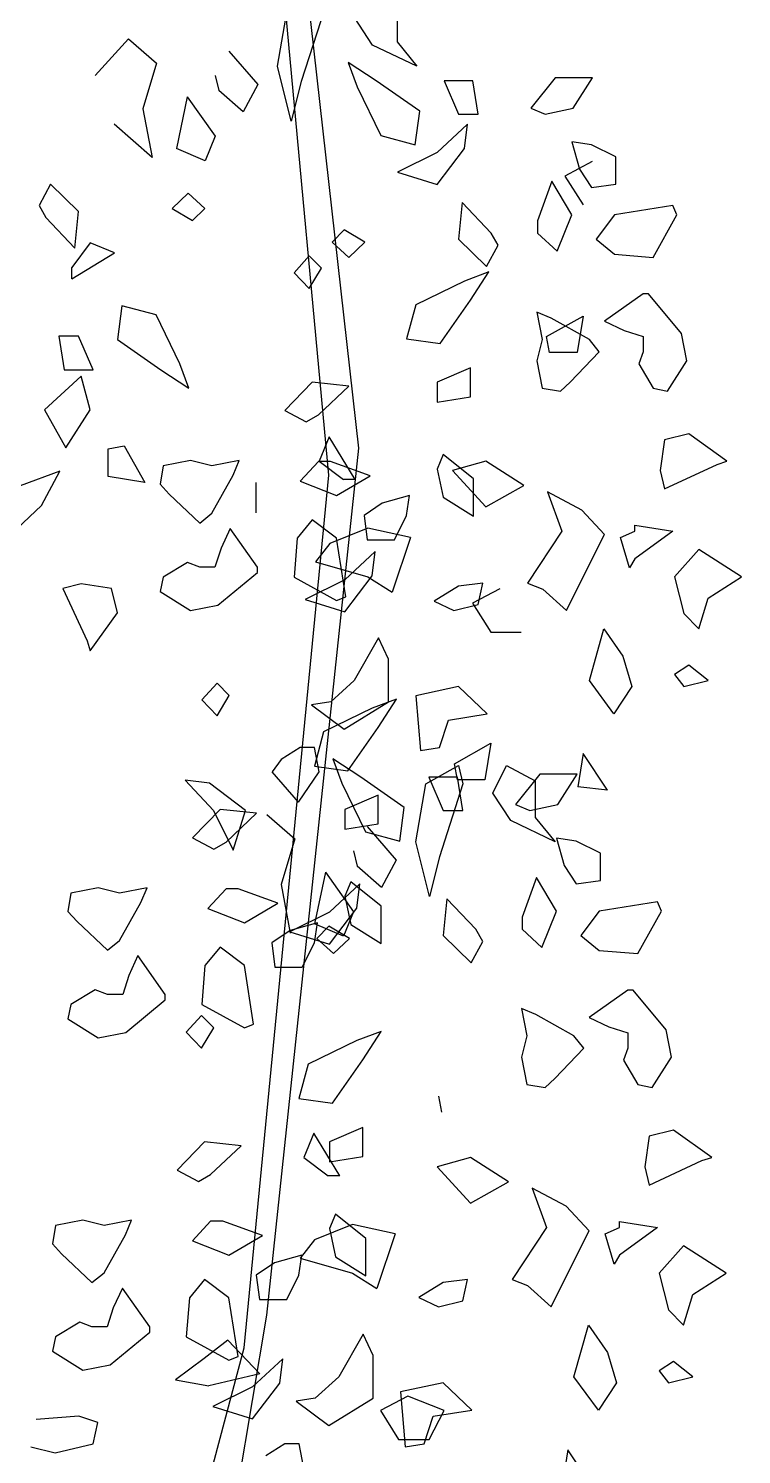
# Model space of a CAD drawing. Extents: x 332731 to 333165, y 67433 to 68432.
# Drawn here: x 332970.5 to 333153.5, y 67658.2 to 68024.2 of the extents above; entities that cross this region are included whole.
import ezdxf

# ---------------------------------------------------------------- set-up
doc = ezdxf.new("R2010")
doc.units = 0
doc.header["$MEASUREMENT"] = 0
doc.layers.get('0').update_dxf_attribs({"linetype": 'CONTINUOUS'})

msp = doc.modelspace()

# ---------------------------------------------------------------- linework, layer by layer
at = {"color": 7, "linetype": 'CONTINUOUS'}
for p, q in [((333047.56, 67909.54), (333025.81, 68144.66)), ((333055.28, 67916.55), (333031.69, 68126.99)), ((333034.44, 68014.52), (333036.97, 68029.36)), ((333046.53, 68029.36), (333040.47, 68010.61)), ((333058.84, 68019.98), (333054.16, 68027.02)), ((333065.09, 68030.14), (333065.09, 68020.77)), ((332987.56, 68012.17), (332996.16, 68021.55)), ((332996.16, 68021.55), (333003.38, 68015.3)), ((333070.16, 68014.52), (333058.84, 68019.98)), ((333065.09, 68020.77), (333070.16, 68014.52)), ((333021.94, 68018.42), (333029.34, 68009.83)), ((333003.38, 68015.3), (332999.84, 68003.58)), ((333037.94, 68000.45), (333034.44, 68014.52)), ((333052.53, 68015.48), (333054.88, 68009.23)), ((333059.78, 68010.8), (333052.53, 68015.48)), ((333018.41, 68012.17), (333019.38, 68008.27)), ((333029.34, 68009.83), (333025.62, 68002.8)), ((333040.47, 68010.61), (333037.94, 68000.45)), ((333054.88, 68009.23), (333060.94, 67996.73)), ((333070.91, 68002.98), (333059.78, 68010.8)), ((333084.56, 68010.8), (333077.16, 68010.8)), ((333077.16, 68010.8), (333080.88, 68002.2)), ((333085.94, 68002.2), (333084.56, 68010.8)), ((333105.66, 68011.58), (333099.41, 68003.77)), ((333115.25, 68011.58), (333105.66, 68011.58)), ((333110.34, 68003.77), (333115.25, 68011.58)), ((333011.19, 68006.7), (333008.44, 67993.42)), ((333011.19, 68006.7), (333018.41, 67996.55)), ((333025.62, 68002.8), (333019.38, 68008.27)), ((332999.84, 68003.58), (333002.19, 67991.08)), ((333069.72, 67994.39), (333070.91, 68002.98)), ((333080.88, 68002.2), (333085.94, 68002.2)), ((333099.41, 68003.77), (333103.12, 68002.2)), ((333103.12, 68002.2), (333110.34, 68003.77)), ((333002.19, 67991.08), (332992.44, 67999.67)), ((333083.19, 67999.64), (333075.38, 67992.41)), ((333082.41, 67993.39), (333083.19, 67999.64)), ((333018.41, 67996.55), (333015.88, 67990.3)), ((333060.94, 67996.73), (333069.72, 67994.39)), ((333109.97, 67995.17), (333111.91, 67988.14)), ((333115.03, 67994.39), (333109.97, 67995.17)), ((333121.28, 67991.27), (333115.03, 67994.39)), ((333015.88, 67990.3), (333008.44, 67993.42)), ((333075.38, 67992.41), (333065.22, 67987.33)), ((333075.38, 67984.2), (333082.41, 67993.39)), ((333121.28, 67984.23), (333121.28, 67991.27)), ((333065.22, 67987.33), (333075.38, 67984.2)), ((333115.22, 67990.06), (333108.19, 67986.36)), ((333111.91, 67988.14), (333115.03, 67983.45)), ((332976.12, 67984.28), (332973.19, 67978.81)), ((332983.34, 67977.25), (332976.12, 67984.28)), ((333104.88, 67985.02), (333101.19, 67974.86)), ((333109.97, 67976.42), (333104.88, 67985.02)), ((333108.19, 67986.36), (333112.88, 67978.94)), ((333115.03, 67983.45), (333121.28, 67984.23)), ((333011.47, 67981.94), (333007.38, 67978.03)), ((333015.75, 67978.03), (333011.47, 67981.94)), ((333081.84, 67979.55), (333080.88, 67970.17)), ((333089.25, 67971.73), (333081.84, 67979.55)), ((332973.19, 67978.81), (332974.94, 67975.69)), ((332982.38, 67967.88), (332983.34, 67977.25)), ((333007.38, 67978.03), (333012.62, 67974.91)), ((333012.62, 67974.91), (333015.75, 67978.03)), ((333106.25, 67967.05), (333109.97, 67976.42)), ((333120.91, 67976.42), (333116.22, 67970.17)), ((333135.94, 67978.77), (333120.91, 67976.42)), ((333130.88, 67965.48), (333136.91, 67976.42)), ((333136.91, 67976.42), (333135.94, 67978.77)), ((332974.94, 67975.69), (332982.38, 67967.88)), ((333051.56, 67972.52), (333048.44, 67969.39)), ((333056.84, 67969.39), (333051.56, 67972.52)), ((333101.19, 67974.86), (333101.19, 67971.73)), ((332986.31, 67969.17), (332981.62, 67962.92)), ((332992.56, 67966.62), (332986.31, 67969.17)), ((333048.44, 67969.39), (333052.75, 67965.48)), ((333052.75, 67965.48), (333056.84, 67969.39)), ((333080.88, 67970.17), (333088.09, 67963.14)), ((333088.09, 67963.14), (333091.03, 67968.61)), ((333091.03, 67968.61), (333089.25, 67971.73)), ((333101.19, 67971.73), (333106.25, 67967.05)), ((333116.22, 67970.17), (333120.91, 67966.27)), ((332981.62, 67959.98), (332992.56, 67966.62)), ((333042.56, 67965.84), (333038.66, 67961.55)), ((333045.69, 67962.72), (333042.56, 67965.84)), ((333120.91, 67966.27), (333130.88, 67965.48)), ((332981.62, 67959.98), (332981.62, 67962.92)), ((333038.66, 67961.55), (333042.56, 67957.45)), ((333042.56, 67957.45), (333045.69, 67962.72)), ((333088.66, 67961.75), (333082.41, 67959.41)), ((333083.97, 67954.52), (333088.66, 67961.75)), ((333082.41, 67959.41), (333069.91, 67953.34)), ((333076.16, 67943.39), (333083.97, 67954.52)), ((333128.31, 67956.11), (333118.38, 67949.08)), ((333129.69, 67956.11), (333128.31, 67956.11)), ((333138.09, 67945.95), (333129.69, 67956.11)), ((332994.47, 67953.03), (332993.31, 67944.44)), ((333003.25, 67950.69), (332994.47, 67953.03)), ((333009.31, 67938.19), (333003.25, 67950.69)), ((333069.91, 67953.34), (333067.56, 67944.56)), ((333100.97, 67951.42), (333102.34, 67944.39)), ((333104.69, 67949.86), (333100.97, 67951.42)), ((333103.5, 67945.14), (333112.88, 67950.42)), ((333112.88, 67950.42), (333111.31, 67941.05)), ((333114.47, 67944.39), (333104.69, 67949.86)), ((333118.38, 67949.08), (333123.44, 67946.73)), ((333123.44, 67946.73), (333128.31, 67945.17)), ((332978.25, 67945.22), (332979.62, 67936.62)), ((332983.34, 67945.22), (332978.25, 67945.22)), ((332987.06, 67936.62), (332983.34, 67945.22)), ((332993.31, 67944.44), (333004.44, 67936.62)), ((333067.56, 67944.56), (333076.16, 67943.39)), ((333102.34, 67944.39), (333100.97, 67938.92)), ((333104.28, 67941.05), (333103.5, 67945.14)), ((333117, 67941.27), (333114.47, 67944.39)), ((333128.31, 67945.17), (333128.31, 67941.27)), ((333139.47, 67938.92), (333138.09, 67945.95)), ((333111.31, 67941.05), (333104.28, 67941.05)), ((333109.56, 67933.45), (333117, 67941.27)), ((333128.31, 67941.27), (333127.16, 67938.14)), ((332979.62, 67936.62), (332987.06, 67936.62)), ((333004.44, 67936.62), (333011.66, 67931.94)), ((333011.66, 67931.94), (333009.31, 67938.19)), ((333083.97, 67937.14), (333075.38, 67933.42)), ((333083.97, 67929.72), (333083.97, 67937.14)), ((333100.97, 67938.92), (333102.34, 67931.89)), ((333127.16, 67938.14), (333130.88, 67931.89)), ((333134.56, 67931.11), (333139.47, 67938.92)), ((332983.97, 67934.98), (332974.59, 67926.39)), ((332986.31, 67926.39), (332983.97, 67934.98)), ((333043.34, 67933.42), (333036.31, 67926.2)), ((333052.72, 67932.45), (333043.34, 67933.42)), ((333044.91, 67925.03), (333052.72, 67932.45)), ((333075.38, 67933.42), (333075.38, 67928.34)), ((333102.34, 67931.89), (333107.03, 67931.11)), ((333107.03, 67931.11), (333109.56, 67933.45)), ((333130.88, 67931.89), (333134.56, 67931.11)), ((333075.38, 67928.34), (333083.97, 67929.72)), ((332974.59, 67926.39), (332980.06, 67916.62)), ((332980.06, 67916.62), (332986.31, 67926.39)), ((333036.31, 67926.2), (333041.78, 67923.27)), ((333041.78, 67923.27), (333044.91, 67925.03)), ((333047.66, 67919.39), (333045.12, 67913.14)), ((333054.31, 67908.45), (333047.66, 67919.39)), ((333133.78, 67918.61), (333132.62, 67910.8)), ((333140.03, 67920.17), (333133.78, 67918.61)), ((333149.81, 67913.14), (333140.03, 67920.17)), ((332990.97, 67916.31), (332995.06, 67917.09)), ((332990.97, 67909.28), (332990.97, 67916.31)), ((332995.06, 67917.09), (333000.34, 67907.72)), ((333031.69, 67693.98), (333055.28, 67916.55)), ((333076.94, 67914.88), (333075.38, 67911.16)), ((333084.75, 67908.62), (333076.94, 67914.88)), ((332978.5, 67910.58), (332968.34, 67906.86)), ((332973.81, 67901.78), (332978.5, 67910.58)), ((333005.06, 67911.94), (333004.28, 67907.25)), ((333012.09, 67913.31), (333005.06, 67911.94)), ((333017.56, 67911.94), (333012.09, 67913.31)), ((333024.59, 67913.31), (333017.56, 67911.94)), ((333023.03, 67909.59), (333024.59, 67913.31)), ((333044.91, 67913.11), (333040.22, 67908.03)), ((333048.03, 67913.11), (333044.91, 67913.11)), ((333045.12, 67913.14), (333051.38, 67908.45)), ((333058.19, 67909.41), (333048.03, 67913.11)), ((333075.38, 67911.16), (333076.94, 67903.94)), ((333087.91, 67913.14), (333079.31, 67910.8)), ((333079.31, 67910.8), (333087.91, 67901.42)), ((333097.66, 67906.89), (333087.91, 67913.14)), ((333132.62, 67910.8), (333133.78, 67906.11)), ((333133.78, 67906.11), (333147.28, 67912.36)), ((333147.28, 67912.36), (333149.81, 67913.14)), ((333000.34, 67907.72), (332990.97, 67909.28)), ((333004.28, 67907.25), (333006.62, 67904.72)), ((333017.56, 67899.83), (333023.03, 67909.59)), ((333025.81, 67685.62), (333047.56, 67909.54)), ((333028.84, 67907.72), (333028.84, 67899.91)), ((333040.22, 67908.03), (333049.59, 67904.33)), ((333049.59, 67904.33), (333058.19, 67909.41)), ((333054.31, 67908.45), (333051.38, 67908.45)), ((333084.75, 67899.05), (333084.75, 67908.62)), ((333087.91, 67901.42), (333097.66, 67906.89)), ((333006.62, 67904.72), (333014.44, 67897.3)), ((333068.34, 67904.33), (333061.31, 67902.38)), ((333067.56, 67899.25), (333068.34, 67904.33)), ((333076.94, 67903.94), (333084.75, 67899.05)), ((333103.72, 67905.33), (333107.44, 67895.17)), ((333112.5, 67900.64), (333103.72, 67905.33)), ((332967.56, 67895.92), (332973.81, 67901.78)), ((333014.44, 67897.3), (333017.56, 67899.83)), ((333061.31, 67902.38), (333056.62, 67899.25)), ((333056.62, 67899.25), (333057.41, 67893)), ((333064.44, 67893), (333067.56, 67899.25)), ((333118.38, 67894.39), (333112.5, 67900.64)), ((333022.25, 67895.92), (333019.91, 67890.84)), ((333029.28, 67885.97), (333022.25, 67895.92)), ((333043.34, 67898.08), (333039.44, 67893.39)), ((333049.59, 67893.39), (333043.34, 67898.08)), ((333057.62, 67895.95), (333047.84, 67892.05)), ((333068.56, 67893.61), (333057.62, 67895.95)), ((333126.19, 67896.73), (333135.94, 67895.17)), ((333126.19, 67895.17), (333126.19, 67896.73)), ((333039.44, 67893.39), (333038.66, 67883.42)), ((333047.84, 67892.05), (333044.16, 67887.36)), ((333051.94, 67878.34), (333049.59, 67893.39)), ((333057.41, 67893), (333064.44, 67893)), ((333068.56, 67893.61), (333063.88, 67879.55)), ((333107.44, 67895.17), (333098.62, 67881.89)), ((333113.69, 67885.02), (333118.38, 67894.39)), ((333122.47, 67893.61), (333126.19, 67895.17)), ((333124.81, 67885.8), (333122.47, 67893.61)), ((333135.94, 67895.17), (333126.19, 67888.14)), ((333019.91, 67890.84), (333018.34, 67885.97)), ((333059.5, 67889.98), (333051.69, 67882.74)), ((333058.72, 67883.73), (333059.5, 67889.98)), ((333126.19, 67888.14), (333124.81, 67885.8)), ((333142.59, 67890.48), (333136.34, 67883.45)), ((333153.53, 67883.45), (333142.59, 67890.48)), ((333011.31, 67887.14), (333005.06, 67883.42)), ((333014.44, 67885.97), (333011.31, 67887.14)), ((333018.34, 67885.97), (333014.44, 67885.97)), ((333019.12, 67876.2), (333029.28, 67884.59)), ((333029.28, 67884.59), (333029.28, 67885.97)), ((333044.16, 67887.36), (333057.62, 67883.45)), ((333108.59, 67874.86), (333113.69, 67885.02)), ((332983.97, 67881.67), (332979.28, 67880.5)), ((332991.78, 67880.5), (332983.97, 67881.67)), ((333005.06, 67883.42), (333004.28, 67879.72)), ((333038.66, 67883.42), (333049.59, 67877.38)), ((333051.69, 67882.74), (333041.53, 67877.66)), ((333051.69, 67874.54), (333058.72, 67883.73)), ((333057.62, 67883.45), (333063.88, 67879.55)), ((333080.88, 67881.11), (333074.62, 67877.2)), ((333087.12, 67881.89), (333080.88, 67881.11)), ((333085.94, 67876.42), (333087.12, 67881.89)), ((333098.62, 67881.89), (333102.53, 67880.33)), ((333136.34, 67883.45), (333138.69, 67874.08)), ((333144.94, 67877.98), (333153.53, 67883.45)), ((332979.28, 67880.5), (332985.53, 67867.02)), ((332993.34, 67874.25), (332991.78, 67880.5)), ((333004.28, 67879.72), (333012.09, 67874.83)), ((333041.53, 67877.66), (333051.69, 67874.54)), ((333049.59, 67877.38), (333051.94, 67878.34)), ((333074.62, 67877.2), (333079.69, 67874.86)), ((333091.53, 67880.4), (333084.5, 67876.7)), ((333102.53, 67880.33), (333108.59, 67874.86)), ((333142.59, 67870.17), (333144.94, 67877.98)), ((332986.31, 67864.48), (332993.34, 67874.25)), ((333012.09, 67874.83), (333019.12, 67876.2)), ((333079.69, 67874.86), (333085.94, 67876.42)), ((333084.5, 67876.7), (333089.19, 67869.27)), ((333138.69, 67874.08), (333142.59, 67870.17)), ((333114.47, 67856.89), (333118.16, 67870.17)), ((333118.16, 67870.17), (333123.06, 67863.14)), ((332985.53, 67867.02), (332986.31, 67864.48)), ((333060.34, 67867.83), (333054.09, 67856.89)), ((333062.91, 67862.36), (333060.34, 67867.83)), ((333089.19, 67869.27), (333097, 67869.27)), ((333062.91, 67851.42), (333062.91, 67862.36)), ((333123.06, 67863.14), (333125.41, 67855.33)), ((333140.03, 67860.8), (333136.34, 67858.45)), ((333144.94, 67856.89), (333140.03, 67860.8)), ((333018.88, 67856.18), (333014.97, 67851.88)), ((333022, 67853.05), (333018.88, 67856.18)), ((333054.09, 67856.89), (333048.06, 67851.42)), ((333080.88, 67855.33), (333069.94, 67852.98)), ((333088.28, 67848.3), (333080.88, 67855.33)), ((333120.72, 67848.3), (333114.47, 67856.89)), ((333125.41, 67855.33), (333120.72, 67848.3)), ((333136.34, 67858.45), (333138.69, 67855.33)), ((333138.69, 67855.33), (333144.94, 67856.89)), ((333014.97, 67851.88), (333018.88, 67847.79)), ((333018.88, 67847.79), (333022, 67853.05)), ((333048.06, 67851.42), (333043.16, 67850.64)), ((333051.56, 67844.39), (333062.91, 67851.42)), ((333064.97, 67852.09), (333058.72, 67849.74)), ((333060.28, 67844.85), (333064.97, 67852.09)), ((333069.94, 67852.98), (333071.09, 67838.92)), ((333043.16, 67850.64), (333051.56, 67844.39)), ((333058.72, 67849.74), (333046.22, 67843.68)), ((333078.31, 67846.73), (333088.28, 67848.3)), ((333052.47, 67833.73), (333060.28, 67844.85)), ((333075.97, 67839.7), (333078.31, 67846.73)), ((333046.22, 67843.68), (333043.88, 67834.9)), ((333079.81, 67835.48), (333089.19, 67840.76)), ((333089.19, 67840.76), (333087.62, 67831.38)), ((333040.25, 67839.7), (333035.34, 67836.58)), ((333043.94, 67839.7), (333040.25, 67839.7)), ((333045.12, 67833.45), (333043.94, 67839.7)), ((333048.59, 67836.77), (333050.94, 67830.52)), ((333055.84, 67832.08), (333048.59, 67836.77)), ((333071.09, 67838.92), (333075.97, 67839.7)), ((333112.91, 67838.14), (333111.53, 67829.55)), ((333119.16, 67828.77), (333112.91, 67838.14)), ((333035.34, 67836.58), (333033, 67833.45)), ((333039.84, 67825.64), (333033, 67833.45)), ((333039.84, 67825.64), (333045.12, 67833.45)), ((333043.88, 67834.9), (333052.47, 67833.73)), ((333072.47, 67830.33), (333080.88, 67835.02)), ((333080.59, 67831.38), (333079.81, 67835.48)), ((333080.88, 67835.02), (333082.03, 67830.33)), ((333089.66, 67827.98), (333093.16, 67835.02)), ((333093.16, 67835.02), (333100.59, 67831.11)), ((333016.97, 67830.52), (333010.72, 67831.3)), ((333010.72, 67831.3), (333017.94, 67823.48)), ((333026.16, 67823.48), (333016.97, 67830.52)), ((333050.94, 67830.52), (333057, 67818.02)), ((333066.97, 67824.27), (333055.84, 67832.08)), ((333069.94, 67815.48), (333072.47, 67830.33)), ((333080.62, 67832.08), (333073.22, 67832.08)), ((333073.22, 67832.08), (333076.94, 67823.48)), ((333082.03, 67830.33), (333075.97, 67811.58)), ((333087.62, 67831.38), (333080.59, 67831.38)), ((333082, 67823.48), (333080.62, 67832.08)), ((333101.72, 67832.86), (333095.47, 67825.05)), ((333100.59, 67831.11), (333100.59, 67821.73)), ((333111.31, 67832.86), (333101.72, 67832.86)), ((333106.41, 67825.05), (333111.31, 67832.86)), ((333119.16, 67828.77), (333111.53, 67829.55)), ((333060.28, 67827.48), (333051.69, 67823.76)), ((333060.28, 67820.05), (333060.28, 67827.48)), ((333094.34, 67820.95), (333089.66, 67827.98)), ((333019.66, 67823.76), (333012.62, 67816.54)), ((333017.94, 67823.48), (333023.03, 67813.33)), ((333029.03, 67822.79), (333019.66, 67823.76)), ((333021.22, 67815.37), (333029.03, 67822.79)), ((333023.03, 67813.33), (333026.16, 67823.48)), ((333031.66, 67822.52), (333038.88, 67816.27)), ((333051.69, 67823.76), (333051.69, 67818.68)), ((333065.78, 67815.67), (333066.97, 67824.27)), ((333076.94, 67823.48), (333082, 67823.48)), ((333095.47, 67825.05), (333099.19, 67823.48)), ((333099.19, 67823.48), (333106.41, 67825.05)), ((333051.69, 67818.68), (333060.28, 67820.05)), ((333057.44, 67819.39), (333064.84, 67810.8)), ((333105.66, 67815.48), (333094.34, 67820.95)), ((333100.59, 67821.73), (333105.66, 67815.48)), ((333012.62, 67816.54), (333018.09, 67813.6)), ((333018.09, 67813.6), (333021.22, 67815.37)), ((333038.88, 67816.27), (333035.34, 67804.55)), ((333057, 67818.02), (333065.78, 67815.67)), ((333073.44, 67801.42), (333069.94, 67815.48)), ((333106.03, 67816.45), (333107.97, 67809.42)), ((333111.09, 67815.67), (333106.03, 67816.45)), ((333117.34, 67812.55), (333111.09, 67815.67)), ((333053.91, 67813.14), (333054.88, 67809.23)), ((333075.97, 67811.58), (333073.44, 67801.42)), ((333117.34, 67805.52), (333117.34, 67812.55)), ((333046.69, 67807.67), (333043.94, 67794.39)), ((333046.69, 67807.67), (333053.91, 67797.52)), ((333061.12, 67803.77), (333054.88, 67809.23)), ((333064.84, 67810.8), (333061.12, 67803.77)), ((333107.97, 67809.42), (333111.09, 67804.73)), ((333035.34, 67804.55), (333037.69, 67792.05)), ((333055.53, 67804.67), (333047.72, 67797.44)), ((333053.25, 67805.21), (333051.69, 67801.49)), ((333061.06, 67798.96), (333053.25, 67805.21)), ((333054.75, 67798.42), (333055.53, 67804.67)), ((333100.94, 67806.3), (333097.25, 67796.14)), ((333106.03, 67797.7), (333100.94, 67806.3)), ((333111.09, 67804.73), (333117.34, 67805.52)), ((332981.38, 67802.27), (332980.59, 67797.59)), ((332988.41, 67803.65), (332981.38, 67802.27)), ((332993.88, 67802.27), (332988.41, 67803.65)), ((333000.91, 67803.65), (332993.88, 67802.27)), ((332999.34, 67799.93), (333000.91, 67803.65)), ((333021.22, 67803.45), (333016.53, 67798.37)), ((333024.34, 67803.45), (333021.22, 67803.45)), ((333034.5, 67799.74), (333024.34, 67803.45)), ((333051.69, 67801.49), (333053.25, 67794.27)), ((333077.91, 67800.83), (333076.94, 67791.45)), ((333085.31, 67793.02), (333077.91, 67800.83)), ((332980.59, 67797.59), (332982.94, 67795.05)), ((332993.88, 67790.16), (332999.34, 67799.93)), ((333016.53, 67798.37), (333025.91, 67794.66)), ((333025.91, 67794.66), (333034.5, 67799.74)), ((333047.72, 67797.44), (333037.56, 67792.36)), ((333047.72, 67789.23), (333054.75, 67798.42)), ((333053.91, 67797.52), (333051.38, 67791.27)), ((333061.06, 67789.38), (333061.06, 67798.96)), ((333102.31, 67788.33), (333106.03, 67797.7)), ((333116.97, 67797.7), (333112.28, 67791.45)), ((333132, 67800.05), (333116.97, 67797.7)), ((333126.94, 67786.77), (333132.97, 67797.7)), ((333132.97, 67797.7), (333132, 67800.05)), ((332982.94, 67795.05), (332990.75, 67787.63)), ((333044.66, 67794.66), (333037.62, 67792.71)), ((333043.88, 67789.59), (333044.66, 67794.66)), ((333051.38, 67791.27), (333043.94, 67794.39)), ((333047.62, 67793.8), (333044.5, 67790.67)), ((333052.91, 67790.67), (333047.62, 67793.8)), ((333053.25, 67794.27), (333061.06, 67789.38)), ((333087.09, 67789.89), (333085.31, 67793.02)), ((333097.25, 67796.14), (333097.25, 67793.02)), ((333097.25, 67793.02), (333102.31, 67788.33)), ((332990.75, 67787.63), (332993.88, 67790.16)), ((333037.62, 67792.71), (333032.94, 67789.59)), ((333032.94, 67789.59), (333033.72, 67783.34)), ((333037.56, 67792.36), (333047.72, 67789.23)), ((333040.75, 67783.34), (333043.88, 67789.59)), ((333044.5, 67790.67), (333048.81, 67786.77)), ((333048.81, 67786.77), (333052.91, 67790.67)), ((333076.94, 67791.45), (333084.16, 67784.42)), ((333084.16, 67784.42), (333087.09, 67789.89)), ((333112.28, 67791.45), (333116.97, 67787.55)), ((332998.56, 67786.26), (332996.22, 67781.18)), ((333005.59, 67776.3), (332998.56, 67786.26)), ((333019.66, 67788.41), (333015.75, 67783.73)), ((333025.91, 67783.73), (333019.66, 67788.41)), ((333116.97, 67787.55), (333126.94, 67786.77)), ((333015.75, 67783.73), (333014.97, 67773.76)), ((333028.25, 67768.68), (333025.91, 67783.73)), ((333033.72, 67783.34), (333040.75, 67783.34)), ((332996.22, 67781.18), (332994.66, 67776.3)), ((332987.62, 67777.48), (332981.38, 67773.76)), ((332990.75, 67776.3), (332987.62, 67777.48)), ((332994.66, 67776.3), (332990.75, 67776.3)), ((332995.44, 67766.54), (333005.59, 67774.93)), ((333005.59, 67774.93), (333005.59, 67776.3)), ((333124.38, 67777.39), (333114.44, 67770.36)), ((333125.75, 67777.39), (333124.38, 67777.39)), ((333134.16, 67767.23), (333125.75, 67777.39)), ((332981.38, 67773.76), (332980.59, 67770.05)), ((333014.91, 67770.88), (333011, 67766.58)), ((333018.03, 67767.75), (333014.91, 67770.88)), ((333014.97, 67773.76), (333025.91, 67767.71)), ((333097.03, 67772.7), (333098.41, 67765.67)), ((333100.75, 67771.14), (333097.03, 67772.7)), ((333110.53, 67765.67), (333100.75, 67771.14)), ((332980.59, 67770.05), (332988.41, 67765.16)), ((333014.91, 67762.48), (333018.03, 67767.75)), ((333025.91, 67767.71), (333028.25, 67768.68)), ((333114.44, 67770.36), (333119.5, 67768.02)), ((333119.5, 67768.02), (333124.38, 67766.45)), ((333135.53, 67760.2), (333134.16, 67767.23)), ((332988.41, 67765.16), (332995.44, 67766.54)), ((333011, 67766.58), (333014.91, 67762.48)), ((333054.75, 67764.44), (333042.25, 67758.38)), ((333061, 67766.78), (333054.75, 67764.44)), ((333056.31, 67759.55), (333061, 67766.78)), ((333098.41, 67765.67), (333097.03, 67760.2)), ((333113.06, 67762.55), (333110.53, 67765.67)), ((333124.38, 67766.45), (333124.38, 67762.55)), ((333097.03, 67760.2), (333098.41, 67753.17)), ((333105.62, 67754.73), (333113.06, 67762.55)), ((333124.38, 67762.55), (333123.22, 67759.42)), ((333130.62, 67752.39), (333135.53, 67760.2)), ((333042.25, 67758.38), (333039.91, 67749.59)), ((333048.5, 67748.42), (333056.31, 67759.55)), ((333123.22, 67759.42), (333126.94, 67753.17)), ((333098.41, 67753.17), (333103.09, 67752.39)), ((333103.09, 67752.39), (333105.62, 67754.73)), ((333126.94, 67753.17), (333130.62, 67752.39)), ((333039.91, 67749.59), (333048.5, 67748.42)), ((333076.62, 67746.08), (333075.84, 67750.17)), ((333056.31, 67742.17), (333047.72, 67738.45)), ((333056.31, 67734.75), (333056.31, 67742.17)), ((333015.69, 67738.45), (333008.66, 67731.23)), ((333025.06, 67737.48), (333015.69, 67738.45)), ((333043.72, 67740.67), (333041.19, 67734.42)), ((333050.38, 67729.73), (333043.72, 67740.67)), ((333047.72, 67738.45), (333047.72, 67733.38)), ((333129.84, 67739.89), (333128.69, 67732.08)), ((333136.09, 67741.45), (333129.84, 67739.89)), ((333145.88, 67734.42), (333136.09, 67741.45)), ((333017.25, 67730.06), (333025.06, 67737.48)), ((333041.19, 67734.42), (333047.44, 67729.73)), ((333047.72, 67733.38), (333056.31, 67734.75)), ((333083.97, 67734.42), (333075.38, 67732.08)), ((333093.72, 67728.17), (333083.97, 67734.42)), ((333143.34, 67733.64), (333145.88, 67734.42)), ((333008.66, 67731.23), (333014.12, 67728.3)), ((333075.38, 67732.08), (333083.97, 67722.7)), ((333128.69, 67732.08), (333129.84, 67727.39)), ((333129.84, 67727.39), (333143.34, 67733.64)), ((333014.12, 67728.3), (333017.25, 67730.06)), ((333050.38, 67729.73), (333047.44, 67729.73)), ((333083.97, 67722.7), (333093.72, 67728.17)), ((333099.78, 67726.61), (333103.5, 67716.45)), ((333108.56, 67721.92), (333099.78, 67726.61)), ((333049.28, 67719.91), (333047.72, 67716.19)), ((333057.09, 67713.66), (333049.28, 67719.91)), ((333114.44, 67715.67), (333108.56, 67721.92)), ((332977.41, 67716.97), (332976.62, 67712.28)), ((332984.44, 67718.34), (332977.41, 67716.97)), ((332989.91, 67716.97), (332984.44, 67718.34)), ((332996.94, 67718.34), (332989.91, 67716.97)), ((332995.38, 67714.62), (332996.94, 67718.34)), ((333017.25, 67718.14), (333012.56, 67713.06)), ((333020.38, 67718.14), (333017.25, 67718.14)), ((333030.53, 67714.44), (333020.38, 67718.14)), ((333053.69, 67717.23), (333043.91, 67713.33)), ((333047.72, 67716.19), (333049.28, 67708.97)), ((333064.62, 67714.89), (333053.69, 67717.23)), ((333103.5, 67716.45), (333094.69, 67703.17)), ((333118.53, 67714.89), (333122.25, 67716.45)), ((333122.25, 67718.02), (333132, 67716.45)), ((333122.25, 67716.45), (333122.25, 67718.02)), ((333132, 67716.45), (333122.25, 67709.42)), ((332976.62, 67712.28), (332978.97, 67709.75)), ((332989.91, 67704.86), (332995.38, 67714.62)), ((333012.56, 67713.06), (333021.94, 67709.36)), ((333021.94, 67709.36), (333030.53, 67714.44)), ((333043.91, 67713.33), (333040.22, 67708.64)), ((333057.09, 67704.08), (333057.09, 67713.66)), ((333064.62, 67714.89), (333059.94, 67700.83)), ((333109.75, 67706.3), (333114.44, 67715.67)), ((333120.88, 67707.08), (333118.53, 67714.89)), ((332978.97, 67709.75), (332986.78, 67702.33)), ((333040.69, 67709.36), (333033.66, 67707.41)), ((333039.91, 67704.28), (333040.69, 67709.36)), ((333040.22, 67708.64), (333053.69, 67704.73)), ((333049.28, 67708.97), (333057.09, 67704.08)), ((333122.25, 67709.42), (333120.88, 67707.08)), ((333138.66, 67711.77), (333132.41, 67704.73)), ((333149.59, 67704.73), (333138.66, 67711.77)), ((333033.66, 67707.41), (333028.97, 67704.28)), ((333104.66, 67696.14), (333109.75, 67706.3)), ((332986.78, 67702.33), (332989.91, 67704.86)), ((333015.69, 67703.11), (333011.78, 67698.42)), ((333021.94, 67698.42), (333015.69, 67703.11)), ((333028.97, 67704.28), (333029.75, 67698.03)), ((333036.78, 67698.03), (333039.91, 67704.28)), ((333053.69, 67704.73), (333059.94, 67700.83)), ((333076.94, 67702.39), (333070.69, 67698.48)), ((333083.19, 67703.17), (333076.94, 67702.39)), ((333082, 67697.7), (333083.19, 67703.17)), ((333094.69, 67703.17), (333098.59, 67701.61)), ((333098.59, 67701.61), (333104.66, 67696.14)), ((333132.41, 67704.73), (333134.75, 67695.36)), ((333141, 67699.27), (333149.59, 67704.73)), ((332994.59, 67700.95), (332992.25, 67695.88)), ((333001.62, 67691), (332994.59, 67700.95)), ((333011.78, 67698.42), (333011, 67688.45)), ((333024.28, 67683.38), (333021.94, 67698.42)), ((333029.75, 67698.03), (333036.78, 67698.03)), ((333070.69, 67698.48), (333075.75, 67696.14)), ((333075.75, 67696.14), (333082, 67697.7)), ((333138.66, 67691.45), (333141, 67699.27)), ((332992.25, 67695.88), (332990.69, 67691)), ((333015.97, 67600.91), (333031.69, 67693.98)), ((333134.75, 67695.36), (333138.66, 67691.45)), ((332983.66, 67692.17), (332977.41, 67688.45)), ((332986.78, 67691), (332983.66, 67692.17)), ((332990.69, 67691), (332986.78, 67691)), ((333001.62, 67689.62), (333001.62, 67691)), ((333110.53, 67678.17), (333114.22, 67691.45)), ((333114.22, 67691.45), (333119.12, 67684.42)), ((332977.41, 67688.45), (332976.62, 67684.75)), ((332991.47, 67681.23), (333001.62, 67689.62)), ((333011, 67688.45), (333021.94, 67682.41)), ((333021.66, 67687.55), (333015.59, 67682.86)), ((333029.84, 67678.95), (333021.66, 67687.55)), ((333056.41, 67689.11), (333050.16, 67678.17)), ((333058.97, 67683.64), (333056.41, 67689.11)), ((332960.5, 67439.3), (333025.81, 67685.62)), ((332976.62, 67684.75), (332984.44, 67679.86)), ((333021.94, 67682.41), (333024.28, 67683.38)), ((333058.97, 67672.7), (333058.97, 67683.64)), ((333119.12, 67684.42), (333121.47, 67676.61)), ((332984.44, 67679.86), (332991.47, 67681.23)), ((333015.59, 67682.86), (333008.19, 67677.39)), ((333035.81, 67682.81), (333028, 67675.58)), ((333035.03, 67676.56), (333035.81, 67682.81)), ((333136.09, 67682.08), (333132.41, 67679.73)), ((333132.41, 67679.73), (333134.75, 67676.61)), ((333141, 67678.17), (333136.09, 67682.08)), ((333008.19, 67677.39), (333016.78, 67675.83)), ((333029.84, 67678.95), (333016.78, 67675.83)), ((333028, 67667.38), (333035.03, 67676.56)), ((333050.16, 67678.17), (333044.12, 67672.7)), ((333076.94, 67676.61), (333066, 67674.27)), ((333084.34, 67669.58), (333076.94, 67676.61)), ((333116.78, 67669.58), (333110.53, 67678.17)), ((333121.47, 67676.61), (333116.78, 67669.58)), ((333134.75, 67676.61), (333141, 67678.17)), ((333028, 67675.58), (333017.84, 67670.5)), ((333044.12, 67672.7), (333039.22, 67671.92)), ((333047.62, 67665.67), (333058.97, 67672.7)), ((333067.84, 67673.23), (333060.81, 67669.53)), ((333066, 67674.27), (333067.16, 67660.2)), ((333077.22, 67669.53), (333067.84, 67673.23)), ((333017.84, 67670.5), (333028, 67667.38)), ((333039.22, 67671.92), (333047.62, 67665.67)), ((333060.81, 67669.53), (333065.5, 67662.11)), ((333073.31, 67662.11), (333077.22, 67669.53)), ((333074.38, 67668.02), (333084.34, 67669.58)), ((332983.38, 67668.02), (332972.44, 67667.23)), ((332988.25, 67666.45), (332983.38, 67668.02)), ((332987.09, 67660.98), (332988.25, 67666.45)), ((333072.03, 67660.98), (333074.38, 67668.02)), ((332977.31, 67658.64), (332987.09, 67660.98)), ((333036.31, 67660.98), (333031.41, 67657.86)), ((333040, 67660.98), (333036.31, 67660.98)), ((333041.19, 67654.73), (333040, 67660.98)), ((333065.5, 67662.11), (333073.31, 67662.11)), ((333067.16, 67660.2), (333072.03, 67660.98)), ((332971.06, 67660.2), (332977.31, 67658.64)), ((333108.97, 67659.42), (333107.59, 67650.83)), ((333115.22, 67650.05), (333108.97, 67659.42))]:
    msp.add_line(p, q, dxfattribs=at)

doc.saveas('drawing.dxf')
